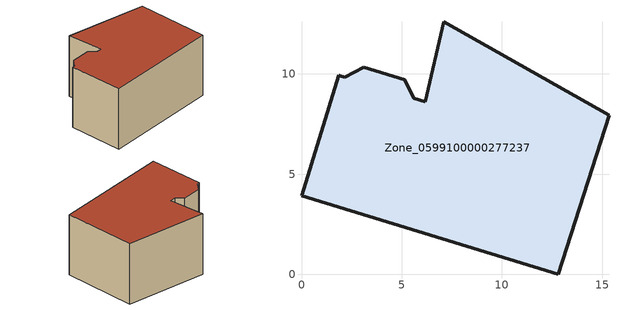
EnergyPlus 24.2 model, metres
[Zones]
Zone_0599100000277237
 floor ground (C_G): 2.17,9.83 3.1,10.35 5.14,9.72 5.6,8.78 6.16,8.61 7.1,12.62 15.34,7.93 12.8,0 0,3.92 1.85,9.93 1.91,9.91 z0
 wall outside (C_F): 12.8,0 15.34,7.93 7.1,12.62 6.16,8.61 5.6,8.78 5.14,9.72 3.1,10.35 2.17,9.83 1.91,9.91 1.85,9.93 0,3.92 12.8,0 z0:7.47
 roof outside (C_R): 2.17,9.83 1.91,9.91 1.85,9.93 0,3.92 12.8,0 15.34,7.93 7.1,12.62 6.16,8.61 5.6,8.78 5.14,9.72 3.1,10.35 z7.47
[BUILDING]
Pand.0599100000277237: North Axis=0; Terrain=City; Loads Convergence Tolerance Value=0.04; Temperature Convergence Tolerance Value=0.4; Solar Distribution=FullExterior; Maximum Number of Warmup Days=25; Minimum Number of Warmup Days=1
[Site:Location]
Rotterdam.The.Hague.AP_ZH_NLD Design_Conditions: Latitude=51.96; Longitude=4.45; Time Zone=1; Elevation=-4.5
[SITE:GROUNDTEMPERATURE:BUILDINGSURFACE]
18, 18, 18, 18, 18, 18, 18, 18, 18, 18, 18, 18
[MATERIAL] Thermal Absorptance=0.9; Solar Absorptance=0.7; Visible Absorptance=0.7
Name | Roughness | Thickness | Conductivity | Density | Specific Heat
G.TC.1946 | MediumSmooth | 0.15 | 1 | 540 | 1210
F.TC.1946 | Rough | 0.3 | 0.857143 | 1920 | 840
R.TC.1946 | MediumRough | 0.2 | 0.909091 | 1500 | 1000
[CONSTRUCTION]
C_G: G.TC.1946
C_F: F.TC.1946
C_R: R.TC.1946
[ZONE]
Zone_0599100000277237: Type=1; Multiplier=1; Ceiling Height=Autocalculate; Volume=Autocalculate; Floor Area=autocalculate; Part of Total Floor Area=Yes
[ZONEINFILTRATION:DESIGNFLOWRATE]
Infil_Zone_0599100000277237: Zone or ZoneList or Space or SpaceList=Zone_0599100000277237; Schedule=AlwaysOn; Design Flow Rate Calculation Method=Flow/Area; Flow Rate per Floor Area=0.003; Constant Term Coefficient=1; Temperature Term Coefficient=0; Velocity Term Coefficient=0; Velocity Squared Term Coefficient=0
[HVACTEMPLATE:ZONE:IDEALLOADSAIRSYSTEM]
Zone_0599100000277237: Maximum Heating Supply Air Temperature=50; Minimum Cooling Supply Air Temperature=13; Maximum Heating Supply Air Humidity Ratio=0.0156; Minimum Cooling Supply Air Humidity Ratio=0.0077; Heating Limit=NoLimit; Cooling Limit=NoLimit; Dehumidification Control Type=ConstantSensibleHeatRatio; Cooling Sensible Heat Ratio=0.7; Dehumidification Setpoint=60; Humidification Control Type=None; Humidification Setpoint=30; Outdoor Air Method=None; Outdoor Air Flow Rate per Person=0.00944; Outdoor Air Flow Rate per Zone Floor Area=0; Outdoor Air Flow Rate per Zone=0; Demand Controlled Ventilation Type=None; Outdoor Air Economizer Type=NoEconomizer; Heat Recovery Type=None; Sensible Heat Recovery Effectiveness=0.7; Latent Heat Recovery Effectiveness=0.65
[ZONECONTROL:THERMOSTAT]
ThermostatControl_Zone_0599100000277237: Zone or ZoneList=Zone_0599100000277237; Control Type Schedule=DualSetpointControlType; Control 1=Thermostat_Zone_0599100000277237; Temperature Difference Between Cutout And Setpoint=0
[THERMOSTATSETPOINT:DUALSETPOINT]
Thermostat_Zone_0599100000277237: Heating Setpoint Temperature Schedule=HeatingSetpoint_Zone_0599100000277237; Cooling Setpoint Temperature Schedule=CoolingSetpoint_Zone_0599100000277237
[SCHEDULE:COMPACT]
HeatingSetpoint_Zone_0599100000277237: Through: 12/31, For: AllDays, Until: 24:00, 21
CoolingSetpoint_Zone_0599100000277237: Through: 12/31, For: AllDays, Until: 24:00, 24
DualSetpointControlType: Through: 12/31, For: AllDays, Until: 24:00, 4
AlwaysOn: Through: 12/31, For: AllDays, Until: 24:00, 1
